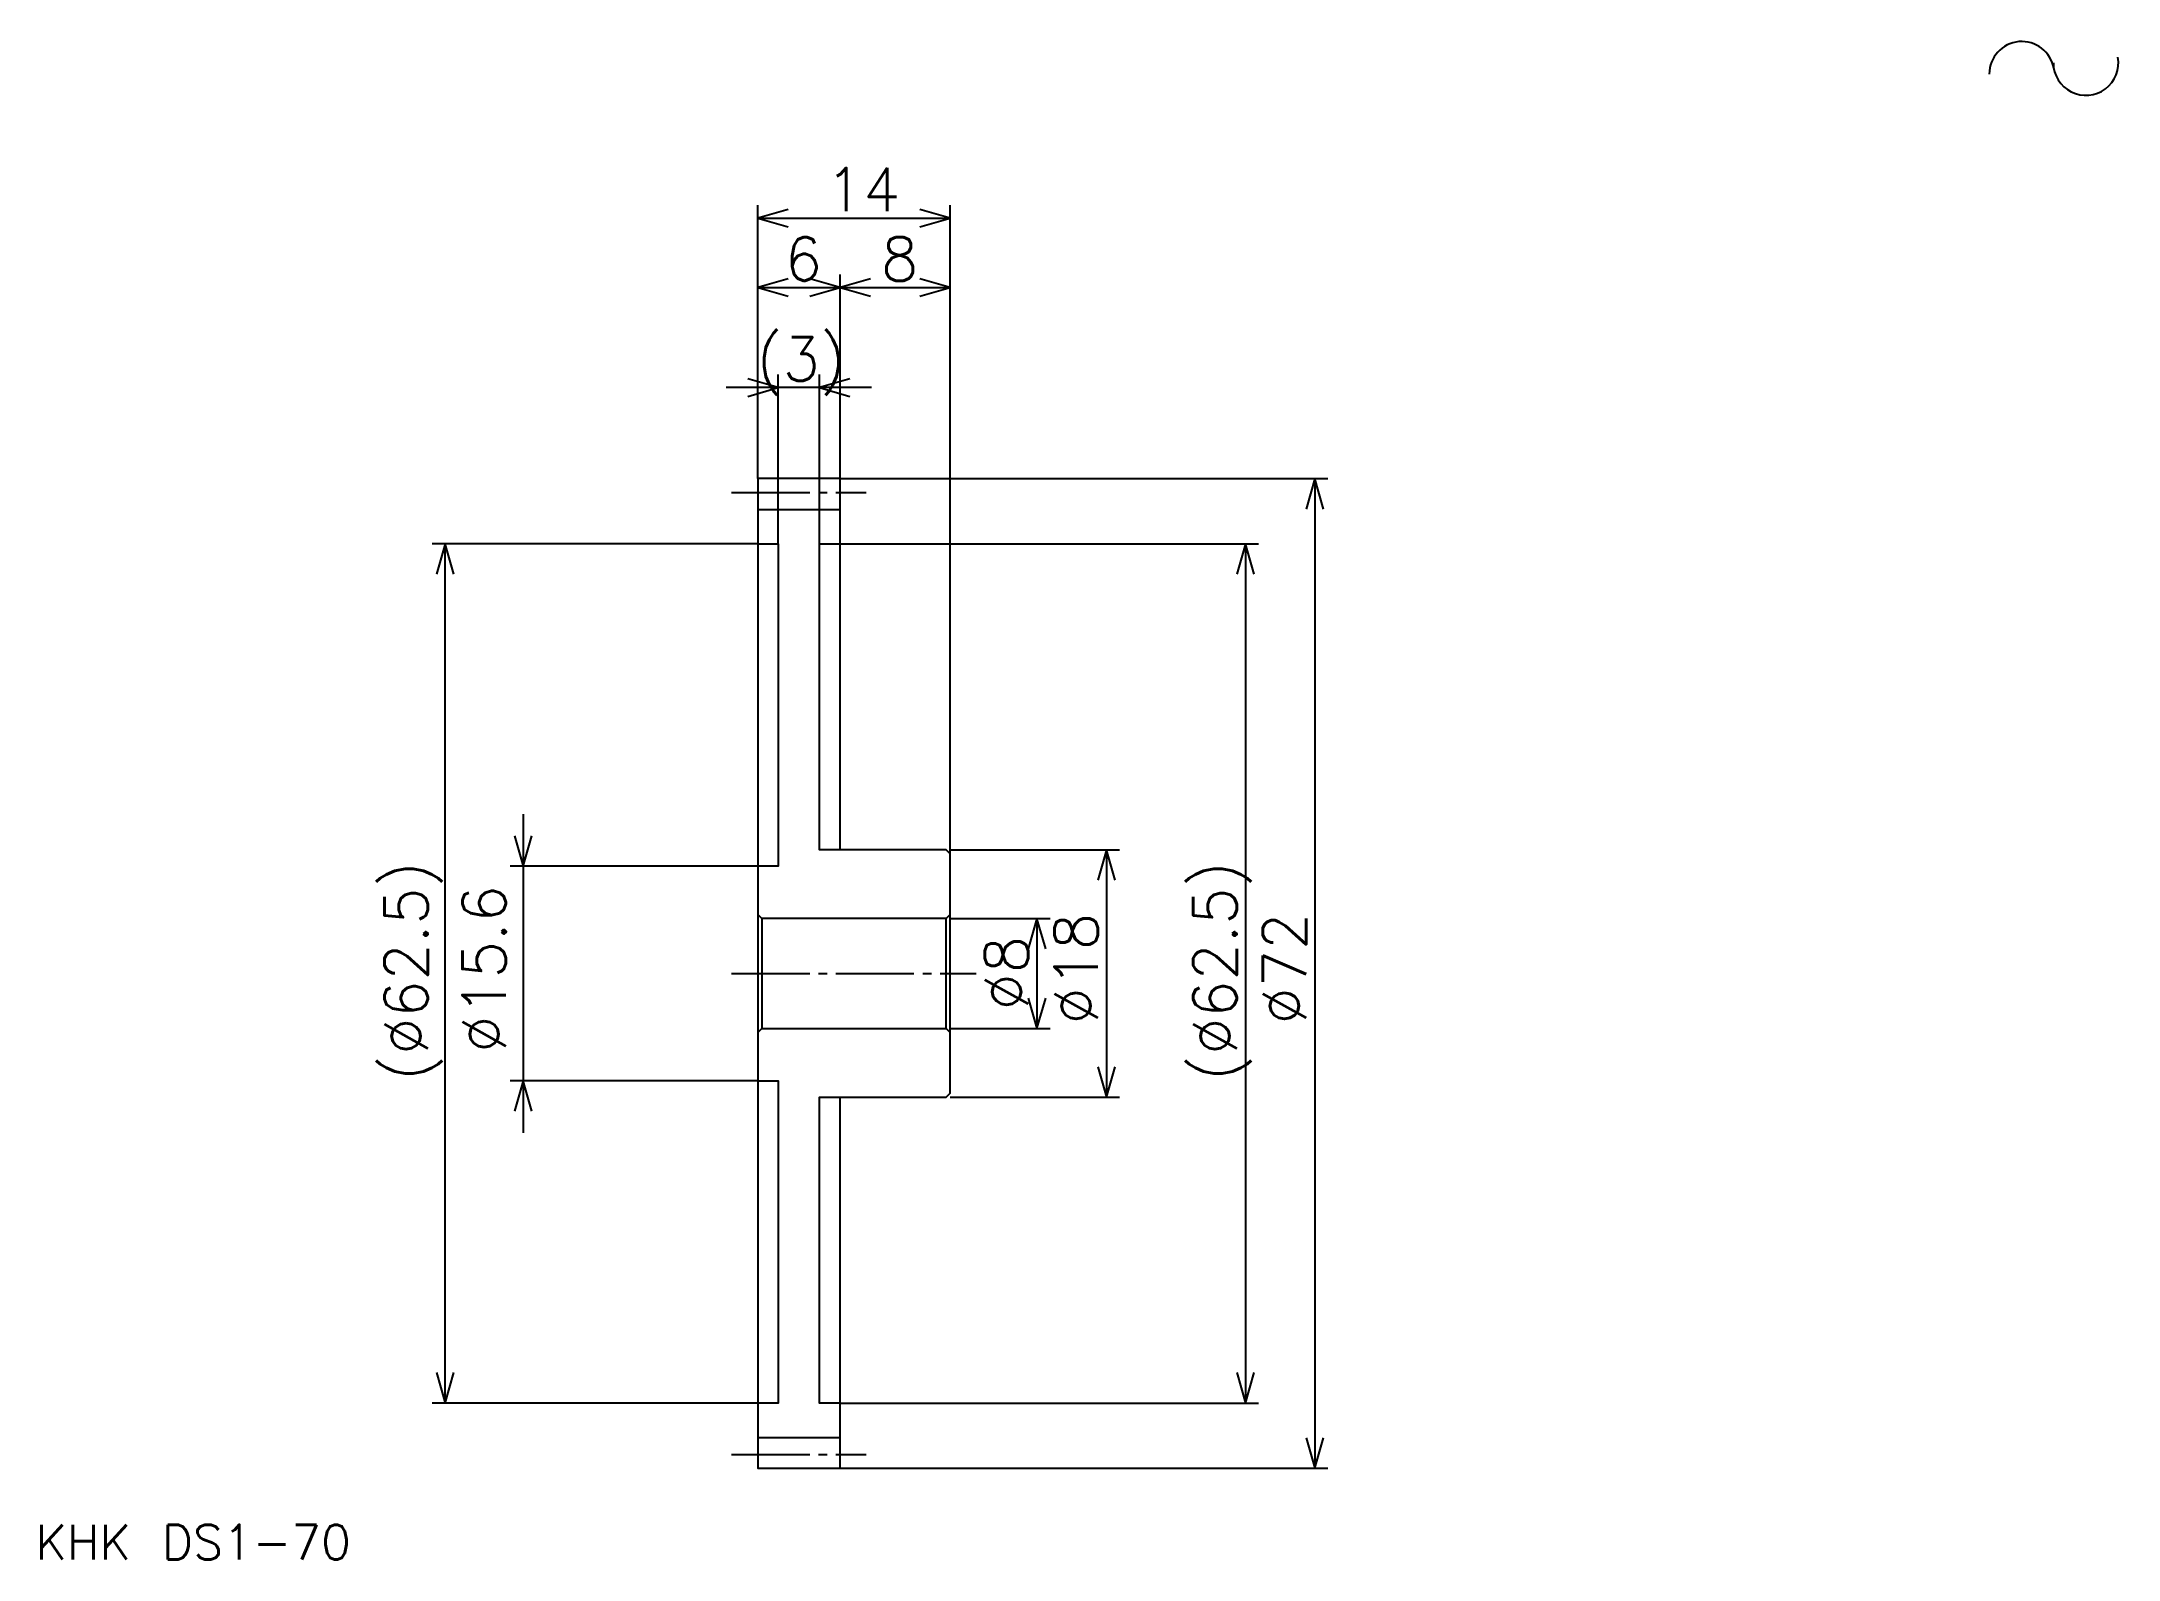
# Model space of a CAD drawing. Extents: x 7 to 158, y 7 to 117.
import ezdxf

# ---------------------------------------------------------------- set-up
doc = ezdxf.new("R2010")
doc.units = 0
doc.linetypes.add('DASHDOT', pattern=[7.578948, 5.684211, -0.631579, 0.631579, -0.631579])
doc.layers.get('0').update_dxf_attribs({"linetype": 'CONTINUOUS'})
doc.layers.add('DASHDOT', color=6, linetype='DASHDOT')
doc.styles.add('KANJI', font='TXT', dxfattribs={"bigfont": 'BIGFONT'})

msp = doc.modelspace()

# ---------------------------------------------------------------- linework, layer by layer
at = {"color": 5}
for p, q in [((58.842106, 85.578949), (58.842106, 105.473686)), ((58.842106, 104.526321), (72.842102, 104.526321)), ((72.842102, 85.578949), (72.842102, 105.473686)), ((64.842102, 85.578949), (64.842102, 100.421051)), ((58.842106, 99.473686), (64.842102, 99.473686)), ((64.842102, 99.473686), (72.842102, 99.473686)), ((67.131577, 92.197372), (56.552631, 92.197372)), ((60.342106, 80.828949), (60.342106, 93.144737)), ((63.342106, 80.828949), (63.342106, 93.144737)), ((63.342106, 80.828949), (63.342106, 85.578949)), ((64.842102, 85.578949), (72.842102, 85.578949)), ((72.842102, 85.578949), (100.315788, 85.578949)), ((72.842102, 58.27895), (72.842102, 85.578949)), ((99.368423, 85.578949), (99.368423, 13.578949)), ((58.842106, 80.828949), (35.157898, 80.828949)), ((36.105263, 18.328949), (36.105263, 80.828949)), ((64.842102, 80.828949), (72.842102, 80.828949)), ((72.842102, 80.828949), (95.263161, 80.828949)), ((94.315796, 80.828949), (94.315796, 18.328949)), ((41.789474, 61.168423), (41.789474, 37.989475)), ((72.842102, 58.578949), (85.157898, 58.578949)), ((84.210526, 58.578949), (84.210526, 40.578949)), ((58.842106, 57.378948), (40.842106, 57.378948)), ((72.842102, 53.578949), (80.105263, 53.578949)), ((79.157898, 53.578949), (79.157898, 45.578949)), ((72.842102, 45.578949), (80.105263, 45.578949)), ((58.842106, 41.77895), (40.842106, 41.77895)), ((72.842102, 40.578949), (85.157898, 40.578949)), ((58.842106, 18.328949), (35.157898, 18.328949)), ((64.842102, 18.328949), (72.842102, 18.328949)), ((72.842102, 18.328949), (95.263161, 18.328949)), ((64.842102, 13.578949), (72.842102, 13.578949)), ((72.842102, 13.578949), (100.315788, 13.578949))]:
    msp.add_line(p, q, dxfattribs=at)
at = {"color": 4}
for p, q in [((58.842106, 83.328949), (64.842102, 83.328949)), ((58.842106, 15.828949), (64.842102, 15.828949))]:
    msp.add_line(p, q, dxfattribs=at)
at = {"color": 5}
for points in [[(61.052631, 105.157898), (58.842106, 104.526321), (61.052631, 103.894737)], [(70.631577, 103.894737), (72.842102, 104.526321), (70.631577, 105.157898)], [(61.052631, 100.10527), (58.842106, 99.473686), (61.052631, 98.842102)], [(62.63158, 98.842102), (64.842102, 99.473686), (62.63158, 100.10527)], [(67.052635, 100.10527), (64.842102, 99.473686), (67.052635, 98.842102)], [(70.631577, 98.842102), (72.842102, 99.473686), (70.631577, 100.10527)], [(58.13158, 91.565788), (60.342106, 92.197372), (58.13158, 92.828949)], [(65.552635, 92.828949), (63.342106, 92.197372), (65.552635, 91.565788)], [(100, 83.368423), (99.368423, 85.578949), (98.736839, 83.368423)], [(36.736843, 78.618423), (36.105263, 80.828949), (35.473686, 78.618423)], [(94.947372, 78.618423), (94.315796, 80.828949), (93.684212, 78.618423)], [(41.157898, 59.589478), (41.789474, 57.378948), (42.421051, 59.589478)], [(84.842102, 56.368423), (84.210526, 58.578949), (83.578949, 56.368423)], [(79.789474, 51.368423), (79.157898, 53.578949), (78.526321, 51.368423)], [(78.526321, 47.789474), (79.157898, 45.578949), (79.789474, 47.789474)], [(83.578949, 42.789474), (84.210526, 40.578949), (84.842102, 42.789474)], [(42.421051, 39.56842), (41.789474, 41.77895), (41.157898, 39.56842)], [(35.473686, 20.539474), (36.105263, 18.328949), (36.736843, 20.539474)], [(93.684212, 20.539474), (94.315796, 18.328949), (94.947372, 20.539474)], [(98.736839, 15.789474), (99.368423, 13.578949), (100, 15.789474)]]:
    msp.add_lwpolyline(points, dxfattribs=at)
at = {"color": 4}
for points in [[(58.842106, 45.578949), (58.842106, 13.578949), (64.842102, 13.578949), (64.842102, 40.578949), (72.542107, 40.578949), (72.842102, 40.878948), (72.842102, 58.27895), (72.542107, 58.578949), (64.842102, 58.578949), (64.842102, 85.578949), (58.842106, 85.578949), (58.842106, 45.578949)], [(64.842102, 58.578949), (64.842102, 85.578949), (58.842106, 85.578949), (58.842106, 45.578949)], [(58.842106, 80.828949), (60.342106, 80.828949), (60.342106, 57.378948), (58.842106, 57.378948)], [(64.842102, 58.578949), (63.342106, 58.578949), (63.342106, 80.828949), (64.842102, 80.828949)], [(72.842102, 40.878948), (72.842102, 58.27895)], [(72.842102, 53.878948), (72.542107, 53.578949), (59.142105, 53.578949), (58.842106, 53.878948), (59.142105, 53.578949), (59.142105, 45.578949)], [(58.842106, 45.27895), (59.142105, 45.578949), (72.542107, 45.578949), (72.842102, 45.27895), (72.542107, 45.578949), (72.542107, 53.578949)], [(58.842106, 45.578949), (58.842106, 13.578949), (64.842102, 13.578949), (64.842102, 40.578949)], [(58.842106, 41.77895), (60.342106, 41.77895), (60.342106, 18.328949), (58.842106, 18.328949)], [(64.842102, 18.328949), (63.342106, 18.328949), (63.342106, 40.578949), (64.842102, 40.578949)]]:
    msp.add_lwpolyline(points, dxfattribs=at)
at = {"color": 7}
for centre, start, end in [((150.789474, 115.009781), 10, 180), ((155.454346, 115.832329), 180, 10)]:
    msp.add_arc(centre, 2.368421, start, end, dxfattribs=at)
at = {"layer": 'DASHDOT', "color": 7}
for p, q in [((56.947369, 84.578949), (66.736839, 84.578949)), ((56.947369, 49.578949), (74.736847, 49.578949)), ((56.947369, 14.578949), (66.736839, 14.578949))]:
    msp.add_line(p, q, dxfattribs=at)

# ---------------------------------------------------------------- texts
at = {"color": 7, "style": 'KANJI'}
for s, height, p in [('14', 3.157895, (63.789474, 105.031586)), ('6', 3.157895, (60.815788, 99.978951)), ('8', 3.157895, (67.815788, 99.978951)), ('(3)', 3.157895, (58.763157, 92.702637)), ('KHK DS1-70', 2.526316, (6.31579, 6.947369))]:
    msp.add_text(s, height=height, dxfattribs=at).set_placement(p)
for s, p in [('(%%c62.5)', (34.842106, 41.763161)), ('(%%c62.5)', (93.684212, 41.763161)), ('%%c15.6', (40.526314, 43.815792)), ('%%c18', (83.578949, 45.868423)), ('%%c72', (98.736839, 45.868423)), ('%%c8', (78.526321, 46.894737))]:
    msp.add_text(s, height=3.157895, rotation=90, dxfattribs=at).set_placement(p)

doc.saveas('drawing.dxf')
